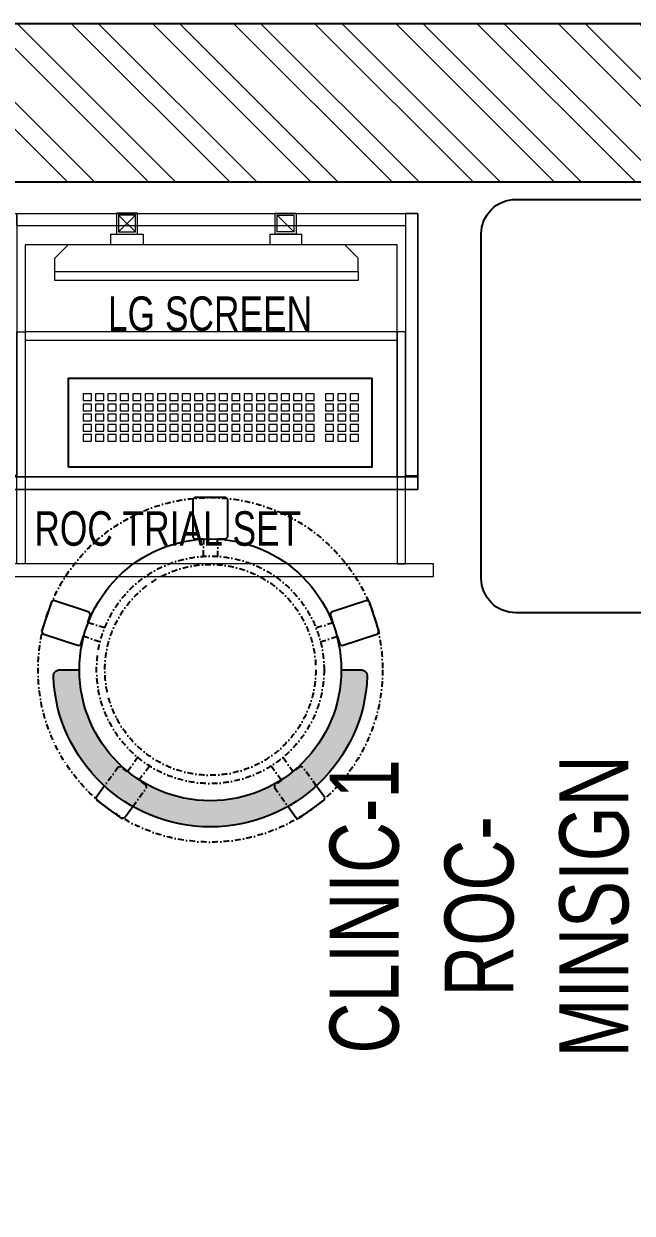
# Model space of a CAD drawing. Header units: feet. Extents: x 2754213 to 2776359, y -5767125 to -5759417.
# Drawn here: x 2768813 to 2769696, y -5761143 to -5759417 of the extents above; entities that cross this region are included whole.
import ezdxf

# ---------------------------------------------------------------- set-up
doc = ezdxf.new("R2010")
doc.units = ezdxf.units.FT
doc.header["$LTSCALE"] = 33
doc.header["$MEASUREMENT"] = 0
doc.linetypes.add('DASHDOT2', pattern=[0.5, 0.25, -0.125, 0, -0.125])
doc.linetypes.add('HIDDEN', pattern=[9.524999999999995, 6.349999999999997, -3.174999999999998])
doc.layers.add('A-WALL', color=1, linetype='Continuous')
doc.layers.add('PDF_Geometry', color=7, linetype='Continuous')
for name, color, linetype, lineweight in [('Floor-Unit', 1, 'Continuous', 13), ('HATCH', 9, 'Continuous', 9), ('LENS-DIM', 252, 'Continuous', 5), ('LENS-FURNITURE', 13, 'Continuous', 9), ('LENS_DIMENSION', 193, 'Continuous', 0), ('LENS_PARTITION', 21, 'Continuous', 25), ('LENS_TEXT', 31, 'Continuous', 5), ('LK-EQPMT', 3, 'Continuous', 18), ('LN-ELEVATION-1', 81, 'Continuous', 25), ('LN-ELEVATION-2', 103, 'Continuous', 20), ('LN-HATCH', 251, 'Continuous', 0), ('TV', 92, 'Continuous', 18)]:
    doc.layers.add(name, color=color, linetype=linetype, lineweight=lineweight)
doc.styles.get("Standard").update_dxf_attribs({"font": 'GILC____.TTF'})

# ---------------------------------------------------------------- blocks, each defined once
blk = doc.blocks.new('A$Ce8050de2')
at = {"layer": 'LN-HATCH'}
h = blk.add_hatch(dxfattribs=at)
h.set_pattern_fill('ANSI32', color=256, scale=222, angle=-90.00000000000001)
h.set_pattern_definition([(315, (-3180735.656141836, 5457392.18636491), (58.86663953378009, 58.86663953378008), []), (315, (-3180735.656141836, 5457352.941938621), (58.86663953378009, 58.86663953378008), [])])
h.paths.add_polyline_path([(-14381, 7478), (-14381, 7708), (-21001, 7708), (-21001, 7478), (-16495, 7478), (-16445, 7478)])
h.paths.add_polyline_path([(-14041, 7708), (-14041, 7478), (-9156, 7478), (-9156, 7708)])
h.paths.add_polyline_path([(-21021, 1818), (-21021, 1578), (-17924, 1578), (-17924, 1818)])
h.paths.add_polyline_path([(-17599, 1798), (-17599, 1578), (-14386, 1578), (-14386, 1798)])
h.paths.add_polyline_path([(-14041, 1808), (-14041, 1578), (-9121, 1578), (-9121, 1808)])
h.paths.add_polyline_path([(-7107, 1670), (-7107, 1041), (-6954, 1041), (-6954, 1808), (-8826, 1808), (-8826, 1670)])
h.paths.add_polyline_path([(-8891, 1299), (-9121, 1299), (-9121, 55), (-7119, 55), (-6966, 55), (-6137, 55), (-5877, 55), (-5877, 299.5), (-5877, 410), (-6137, 410), (-6137, 285), (-6966, 285), (-7119, 285), (-8891, 285)])
h.paths.add_polyline_path([(-4564, 230), (-4564, 0), (0, 0), (0, 7708), (-8661, 7708), (-8661, 7478), (-230, 7478), (-230, 230)])
at = {"layer": 'A-WALL'}
for p, q in [((0, 7708), (-8661, 7708)), ((-230, 7478), (-8661, 7478))]:
    blk.add_line(p, q, dxfattribs=at)
blk = doc.blocks.new('MOROTISED TABLE-TRIAL SET 950x600')
at = {"layer": 'PDF_Geometry', "lineweight": 25}
blk.add_lwpolyline([(415.5923622683621, 2.18279e-11), (550.0003704861738, 2.18279e-11, 0.4142524001247118), (599.9958994225599, 50.00260162355697), (599.9958994225599, 899.9973678589085, 0.4142518501714829), (550.0003704861738, 950.0000000000218), (50.00260613718999, 950.0000000000218, 0.4142929195148918), (4.605390131e-07, 899.9973678589085), (4.605390131e-07, 50.00260162355697, 0.414163635492108), (50.00260613718999, 2.18279e-11), (415.5923622683621, 2.18279e-11)], format="xyb", dxfattribs=at)
blk = doc.blocks.new('TRIAL SET ROC')
at = {"layer": 'LENS-DIM', "ltscale": 0.5}
for points in [[(-400.3652351796627, -364.3162249757442), (-430.3652351796626, -364.3162249757442)], [(169.6347648203373, -364.3162249757442), (139.6347648203373, -364.3162249757442)]]:
    blk.add_lwpolyline(points, dxfattribs=at)
at = {"layer": 'LENS-FURNITURE'}
blk.add_lwpolyline([(-430.3652351796626, 18), (169.6347648203373, 18), (169.6347648203373, -382.3162249757443), (-430.3652351796626, -382.3162249757443)], close=True, dxfattribs=at)
at = {"layer": 'LENS-FURNITURE', "color": 146}
for points in [[(-412.3652351796627, -153.6065521437457), (-400.3652351796627, -153.6065521437457), (-400.3652351796628, -490.6065521437458), (-412.3652351796627, -490.6065521437458)], [(139.6347648203373, -153.6065521437458), (-400.3652351796627, -153.6065521437457), (-400.3652351796627, -165.6065521437457), (139.6347648203373, -165.6065521437458)], [(151.6347648203373, -153.6065521437458), (139.6347648203373, -153.6065521437458), (139.6347648203372, -490.6065521437458), (151.6347648203373, -490.6065521437458)], [(192.1347648203373, -490.6065521437458), (-440.8652351796627, -490.6065521437458), (-440.8652351796627, -508.6065521437458), (192.1347648203373, -508.6065521437458)]]:
    blk.add_lwpolyline(points, close=True, dxfattribs=at)
at = {"layer": 'LN-ELEVATION-2'}
for points in [[(-430.3652351796626, 18), (-412.3652351796627, 18), (-412.3652351796627, -362.3162249757442), (-430.3652351796626, -362.3162249757442)], [(-412.3652351796627, 18), (151.6347648203373, 18), (151.6347648203373, 0), (-412.3652351796627, 0)], [(169.6347648203373, 18), (151.6347648203373, 18), (151.6347648203373, -362.3162249757442), (169.6347648203373, -362.3162249757442)], [(169.6347648203373, -364.3162249757442), (-430.3652351796626, -364.3162249757442), (-430.3652351796626, -382.3162249757443), (169.6347648203373, -382.3162249757443)], [(169.6347648203373, -382.3162249757443), (-430.3652351796626, -382.3162249757443), (-430.3652351796626, -364.3162249757442), (169.6347648203373, -364.3162249757442)]]:
    blk.add_lwpolyline(points, close=True, dxfattribs=at)
at = {"layer": 'LN-ELEVATION-2', "linetype": 'HIDDEN', "ltscale": 100}
blk.add_lwpolyline([(-400.3652351796627, -364.3162249757442), (139.6347648203373, -364.3162249757442), (139.6347648203373, -27.35909500904381), (-400.3652351796627, -27.35909500904381)], close=True, dxfattribs=at)
at = {"insert": (-386.8645105547048, -414.1468168679739), "char_height": 50, "attachment_point": 1}
blk.add_mtext_dynamic_manual_height_columns('ROC TRIAL SET', width=625.228464345434, gutter_width=500, heights=[0], dxfattribs=at)
blk = doc.blocks.new('*U24')
at = {"layer": 'LK-EQPMT', "ltscale": 12}
blk.add_lwpolyline([(5.986879315214991, 4.914598100478997), (-5.986879315214991, 4.914598100478997), (-5.986879315214991, -4.914598100478997), (5.986879315214991, -4.914598100478997)], close=True, dxfattribs=at)
blk = doc.blocks.new('*U25')
at = {"color": 0, "linetype": 'ByBlock', "lineweight": -2}
for p in [(0, 0), (17.96063794564497, 0), (35.92127589128995, 0), (53.88191383693492, 0), (71.8425517825799, 0), (89.80318972822487, 0), (107.7638276738698, 0), (125.7244656195148, 0), (143.6851035651598, 0), (161.6457415108048, 0), (179.6063794564497, 0), (197.5670174020947, 0), (215.5276553477397, 0), (233.4882932933847, 0), (251.4489312390296, 0), (269.4095691846746, 0), (287.3702071303196, 0), (305.3308450759646, 0), (323.2914830216096, 0), (-9e-16, -14.74379430143699), (17.96063794564497, -14.74379430143699), (35.92127589128995, -14.74379430143699), (53.88191383693492, -14.74379430143699), (71.8425517825799, -14.74379430143699), (89.80318972822487, -14.74379430143699), (107.7638276738698, -14.74379430143699), (125.7244656195148, -14.74379430143699), (143.6851035651598, -14.74379430143699), (161.6457415108048, -14.74379430143699), (179.6063794564497, -14.74379430143699), (197.5670174020947, -14.74379430143699), (215.5276553477397, -14.74379430143699), (233.4882932933847, -14.74379430143699), (251.4489312390296, -14.74379430143699), (269.4095691846746, -14.74379430143699), (287.3702071303196, -14.74379430143699), (305.3308450759646, -14.74379430143699), (323.2914830216096, -14.74379430143699), (-1.8e-15, -29.48758860287398), (17.96063794564497, -29.48758860287398), (35.92127589128995, -29.48758860287398), (53.88191383693492, -29.48758860287398), (71.8425517825799, -29.48758860287398), (89.80318972822487, -29.48758860287398), (107.7638276738698, -29.48758860287398), (125.7244656195148, -29.48758860287398), (143.6851035651598, -29.48758860287398), (161.6457415108048, -29.48758860287398), (179.6063794564497, -29.48758860287398), (197.5670174020947, -29.48758860287398), (215.5276553477397, -29.48758860287398), (233.4882932933847, -29.48758860287398), (251.4489312390296, -29.48758860287398), (269.4095691846746, -29.48758860287398), (287.3702071303196, -29.48758860287398), (305.3308450759646, -29.48758860287398), (323.2914830216096, -29.48758860287398), (-2.7e-15, -44.23138290431096), (17.96063794564497, -44.23138290431096), (35.92127589128995, -44.23138290431096), (53.88191383693492, -44.23138290431096), (71.8425517825799, -44.23138290431096), (89.80318972822487, -44.23138290431096), (107.7638276738698, -44.23138290431096), (125.7244656195148, -44.23138290431096), (143.6851035651598, -44.23138290431096), (161.6457415108048, -44.23138290431096), (179.6063794564497, -44.23138290431096), (197.5670174020947, -44.23138290431096), (215.5276553477397, -44.23138290431096), (233.4882932933847, -44.23138290431096), (251.4489312390296, -44.23138290431096), (269.4095691846746, -44.23138290431096), (287.3702071303196, -44.23138290431096), (305.3308450759646, -44.23138290431096), (323.2914830216096, -44.23138290431096), (-3.6e-15, -58.97517720574795), (17.96063794564497, -58.97517720574795), (35.92127589128994, -58.97517720574795), (53.88191383693492, -58.97517720574795), (71.8425517825799, -58.97517720574795), (89.80318972822487, -58.97517720574795), (107.7638276738698, -58.97517720574795), (125.7244656195148, -58.97517720574795), (143.6851035651598, -58.97517720574795), (161.6457415108048, -58.97517720574795), (179.6063794564497, -58.97517720574795), (197.5670174020947, -58.97517720574795), (215.5276553477397, -58.97517720574795), (233.4882932933847, -58.97517720574795), (251.4489312390296, -58.97517720574795), (269.4095691846746, -58.97517720574795), (287.3702071303196, -58.97517720574795), (305.3308450759646, -58.97517720574795), (323.2914830216096, -58.97517720574795)]:
    blk.add_blockref('*U24', p, dxfattribs=at)
blk = doc.blocks.new('*U22')
at = {"layer": 'LK-EQPMT', "ltscale": 12}
blk.add_lwpolyline([(5.986879315214991, 4.914598100478997), (-5.986879315214991, 4.914598100478997), (-5.986879315214991, -4.914598100478997), (5.986879315214991, -4.914598100478997)], close=True, dxfattribs=at)
blk = doc.blocks.new('*U23')
at = {"color": 0, "linetype": 'ByBlock', "lineweight": -2}
for p in [(0, 0), (17.96063794564497, 0), (35.92127589128995, 0), (-9e-16, -14.74379430143699), (17.96063794564497, -14.74379430143699), (35.92127589128995, -14.74379430143699), (-1.8e-15, -29.48758860287398), (17.96063794564497, -29.48758860287398), (35.92127589128995, -29.48758860287398), (-2.7e-15, -44.23138290431096), (17.96063794564497, -44.23138290431096), (35.92127589128995, -44.23138290431096), (-3.6e-15, -58.97517720574795), (17.96063794564497, -58.97517720574795), (35.92127589128994, -58.97517720574795)]:
    blk.add_blockref('*U22', p, dxfattribs=at)
blk = doc.blocks.new('*U17')
at = {"ltscale": 12}
blk.add_lwpolyline([(8.040144996717572, 2.91038e-11), (8.040144996717572, 129.0940371821052), (448.0401449967176, 129.0940371821052), (448.0401449967176, 2.91038e-11)], close=True, dxfattribs=at)
for name, p in [('*U25', (35.16895717114949, 101.6202952143818)), ('*U23', (386.6121428576974, 101.6202952143818))]:
    blk.add_blockref(name, p)
blk = doc.blocks.new('CLINIC SCREEN')
at = {"layer": 'TV'}
for p, q in [((-103.1090284836336, 42.85441964946222), (-127.4114311772946, 18.55201695591665)), ((-127.4114311772946, 42.85441964946222), (-103.1090284836336, 18.55201695591665)), ((102.7052824410566, 42.85441964946222), (127.007685134602, 18.55201695591665))]:
    blk.add_line(p, q, dxfattribs=at)
at = {"layer": 'TV', "ltscale": 12}
for p, q in [((-220.0000000000082, -19.41163062257681), (-200.5883693773149, 0)), ((200.5883693773149, 0), (-200.5883693773149, 0)), ((-138.5315413423604, 0), (-138.5315413423604, 15.514207008644)), ((-138.5315413423604, 15.514207008644), (-91.98892031613741, 15.514207008644)), ((-91.98892031613741, 15.514207008644), (-91.98892031613741, 0)), ((91.98892031610741, 15.514207008644), (91.98892031610741, 0)), ((91.98892031610741, 15.514207008644), (138.5315413423595, 15.514207008644)), ((138.5315413423595, 0), (138.5315413423595, 15.514207008644)), ((219.9999999999918, -19.41163062257681), (200.5883693773149, 0)), ((-220.0000000000082, -38.82326124538668), (-220.0000000000082, -19.41163062257681)), ((219.9999999999918, -38.82326124538668), (219.9999999999918, -19.41163062257681))]:
    blk.add_line(p, q, dxfattribs=at)
at = {"layer": 'TV'}
for points in [[(-130.4492315140169, 15.51421661919448), (-100.0712281470269, 15.51421661919448), (-100.0712281470269, 45.89221998606814), (-130.4492315140169, 45.89221998606814)], [(-127.4114311772946, 18.55201695591665), (-103.1090284836336, 18.55201695591665), (-103.1090284836336, 42.85441964946222), (-127.4114311772946, 42.85441964946222)], [(130.0454854713243, 15.51421661919448), (99.66748210433435, 15.51421661919448), (99.66748210433435, 45.89221998606814), (130.0454854713243, 45.89221998606814)], [(127.007685134602, 18.55201695591665), (102.7052824410566, 18.55201695591665), (102.7052824410566, 42.85441964946222), (127.007685134602, 42.85441964946222)]]:
    blk.add_lwpolyline(points, close=True, dxfattribs=at)
at = {"layer": 'TV', "ltscale": 12}
blk.add_lwpolyline([(-220.0000000000082, -51.71278328332107), (-220.0000000000082, -38.82326124538668), (219.9999999999918, -38.82326124538668), (219.9999999999918, -51.71278328332107)], close=True, dxfattribs=at)
at = {"layer": 'Floor-Unit', "color": 0, "ltscale": 2, "insert": (5.199680584678389, -100.4085774972336), "char_height": 50, "attachment_point": 5}
blk.add_mtext_dynamic_manual_height_columns('LG SCREEN', width=466.4796511627907, gutter_width=12.5, heights=[0], dxfattribs=at)
blk = doc.blocks.new('DR STOOL')
at = {"layer": 'HATCH'}
h = blk.add_hatch(dxfattribs=at)
h.set_pattern_fill('ANSI36', color=250, angle=-90.00000000000001)
h.set_pattern_definition([(315, (-227.8099174643867, 917.3997257252777), (6.173926083235043, -1.683798022700468), [7.9375, -1.587499999999999, 0, -1.587499999999999])])
edge = h.paths.add_edge_path()
edge.add_line((-190.0000000041909, 4.511094e-10), (-218.6899174675346, 4.511094e-10))
edge.add_arc((-218.6899174670689, 9.120000000388245), 9.119999999940092, 177.6119845363388, 269.9999999996136, ccw=False)
edge.add_arc((-1.8626451e-09, 3.565219e-10), 228.000000002257, 2.3880154632688004, 177.6119845367313, ccw=False)
edge.add_arc((218.6899174633436, 9.120000000497384), 9.120000000051716, -90.00000000034493, 2.3880154629299, ccw=False)
edge.add_line((218.6899174633436, 4.511094e-10), (190, 4.511094e-10))
edge.add_arc((-1.8626451e-09, 4.511094e-10), 190.000000001979, -1.27e-14, 180)
at = {"layer": 'LN-ELEVATION-1', "color": 1, "ltscale": 100}
for p, q in [((-128.6221585394814, 215.4841044476634), (-165.2704676063731, 189.0243927398114)), ((-124.7228340068832, 214.8545704018979), (-128.6221585394814, 215.4841044476634)), ((-112.6981821293011, 198.1996966340157), (-124.7228340068832, 214.8545704018979)), ((124.7553772013634, 214.9803744515593), (112.5488144652918, 198.2845540212292)), ((128.7014972954057, 215.5933048763618), (124.7553772013634, 214.9803744515593)), ((128.7014972954057, 215.5933048763618), (124.7553772013634, 214.9803744515593)), ((165.1911288509145, 188.915192311113), (128.7014972954057, 215.5933048763618)), ((165.1911288509145, 188.915192311113), (128.7014972954057, 215.5933048763618)), ((-165.2704676063731, 189.0243927398114), (-165.9069543029182, 185.0820035930228)), ((-165.9069543029182, 185.0820035930228), (-153.8003208162263, 168.3135803133482)), ((153.6734594982117, 168.4294150282658), (165.7973639420234, 185.0121775862135)), ((165.7973639420234, 185.0121775862135), (165.1911288509145, 188.915192311113)), ((165.7973639420234, 185.0121775862135), (165.1911288509145, 188.915192311113)), ((-191.2928382232785, -35.45407700946089), (-242.9550312487409, -52.24013893969095)), ((-187.9259491492994, -37.1695928365807), (-191.2928382232785, -35.45407700946089)), ((-184.1424400564283, -48.81403796559607), (-187.9259491492994, -37.1695928365807)), ((188.0651108901948, -36.96233201187715), (184.0504167033359, -49.19388854173303)), ((191.3981811110861, -35.27656588272658), (188.0651108901948, -36.96233201187715)), ((243.0100176925771, -52.21682526778022), (191.3981811110861, -35.27656588272658)), ((-242.9550312487409, -52.24013893969095), (-244.7482102331705, -55.75945052818861)), ((-244.7482102331705, -55.75945052818861), (-230.7800458371639, -98.74904560100549)), ((-173.8639617776498, -80.4479453730819), (-177.8421125086024, -68.2044548037811)), ((177.6922140880488, -68.56540505095472), (173.8739495249465, -80.1985000452405)), ((230.715890809428, -98.7280946081737), (244.8123673382215, -55.78040257930116)), ((244.8123673382215, -55.78040257930116), (243.0100176925771, -52.21682526778022)), ((-227.2218665438704, -100.5620286722478), (-175.5596735184081, -83.7759667420105)), ((-175.5596735184081, -83.7759667420105), (-173.8639617776498, -80.4479453730819)), ((173.8739495249465, -80.1985000452405), (175.5794035866856, -83.5704969359358)), ((175.5794035866856, -83.5704969359358), (227.1912401677109, -100.5107563209894)), ((-230.7800458371639, -98.74904560100549), (-227.2218665438704, -100.5620286722478)), ((227.1912401677109, -100.5107563209894), (230.715890809428, -98.7280946081737)), ((-22.72193054761737, -190.2142363802995), (-25.39390889601782, -192.886214728569)), ((-25.39390889601782, -192.886214728569), (-25.39390889601782, -247.2070584567482)), ((-10.47823652112856, -190.2142363802995), (-22.72193054761737, -190.2142363802995)), ((22.78362171910703, -190.2142363802995), (9.910054048988968, -190.2142363802995)), ((25.42475448176265, -192.8553691428751), (22.78362171910703, -190.2142363802995)), ((25.42475448176265, -247.1762128710543), (25.42475448176265, -192.8553691428751)), ((-25.39390889601782, -247.2070584567482), (-22.60096735274419, -250)), ((-22.60096735274419, -250), (22.60096735274419, -250)), ((22.60096735274419, -250), (25.42475448176265, -247.1762128710543))]:
    blk.add_line(p, q, dxfattribs=at)
at = {"layer": 'LN-ELEVATION-1', "linetype": 'DASHDOT2'}
for p, q in [((-92.92521573789418, 170.8129362839827), (-112.6981821293011, 198.1996966340157)), ((112.5488144652918, 198.2845540212292), (92.69529851106927, 171.1294289919315)), ((-153.8003208162263, 168.3135803133482), (-134.1093360339291, 141.0403694751003)), ((-103.4542870586738, 159.9154408004979), (-93.52748446213081, 167.0824927485227)), ((-88.15393704269081, 139.4771787207864), (-103.4542870586738, 159.9154408004979)), ((-93.52748446213081, 167.0824927485227), (-92.92521573789418, 170.8129362839827)), ((103.6608748426661, 159.8406005539291), (88.19885099539533, 139.4487815762331)), ((92.69529851106927, 171.1294289919315), (93.26858203159645, 167.4385604566923)), ((93.26858203159645, 167.4385604566923), (103.6608748426661, 159.8406005539291)), ((133.7372852512635, 141.1612321265929), (153.6734594982117, 168.4294150282658)), ((-134.1093360339291, 141.0403694751003), (-130.4219571123831, 140.4450534014686)), ((-130.4219571123831, 140.4450534014686), (-119.9844727469608, 147.9808124662595)), ((-119.9844727469608, 147.9808124662595), (-105.3687285655178, 126.9741353208374)), ((105.4096150295809, 126.94019481352), (120.1194891873747, 147.8074627162714)), ((120.1194891873747, 147.8074627162714), (130.0033113472163, 140.5812532722048)), ((130.0033113472163, 140.5812532722048), (133.7372852512635, 141.1612321265929)), ((-159.954806596972, -40.49024384317454), (-184.1424400564283, -48.81403796559607)), ((184.0504167033359, -49.19388854173303), (159.8786162491887, -40.79004861696012)), ((-177.8421125086024, -68.2044548037811), (-153.4148110738024, -60.73628028803068)), ((153.3006618716754, -61.02382378749462), (177.6922140880488, -68.56540505095472)), ((-10.92024635523557, -164.6382343793375), (-10.47823652112856, -190.2142363802995)), ((9.910054048988968, -190.2142363802995), (10.35584833659231, -164.674698740353))]:
    blk.add_line(p, q, dxfattribs=at)
at = {"layer": 'LN-ELEVATION-1', "color": 1, "ltscale": 100}
blk.add_lwpolyline([(-190.0000000023283, 0), (-218.6899174656719, 0, -0.4264743413925903), (-227.8019973598421, 9.5, -0.959166304662544), (227.8019973593764, 9.5, -0.4264743413925903), (218.6899174647406, 0), (190.0000000013969, 0)], format="xyb", dxfattribs=at)
at = {"layer": 'LN-ELEVATION-1', "linetype": 'DASHDOT2'}
for radius in [250, 165, 153]:
    blk.add_circle((0, 0), radius, dxfattribs=at)
at = {"layer": 'LN-ELEVATION-1', "color": 1, "ltscale": 100}
blk.add_circle((0, 0), 190, dxfattribs=at)

msp = doc.modelspace()

# ---------------------------------------------------------------- block references
for name, p in [('TRIAL SET ROC', (2769215.40493179, -5759709.932164582)), ('*U17', (2768870.185367619, -5760060.205234203))]:
    msp.add_blockref(name, p)
at = {"layer": 'LENS-FURNITURE', "xscale": -1, "rotation": 90}
msp.add_blockref('MOROTISED TABLE-TRIAL SET 950x600', (2770427.041686097, -5759671.431937801), dxfattribs=at)
at = {"layer": 'LENS-FURNITURE', "rotation": 180}
msp.add_blockref('DR STOOL', (2769083.895288496, -5760354.245770204), dxfattribs=at)
at = {"layer": 'LENS_DIMENSION'}
msp.add_blockref('A$Ce8050de2', (2776358.983637214, -5767124.573069568), dxfattribs=at)
at = {"layer": 'LENS_PARTITION'}
msp.add_blockref('CLINIC SCREEN', (2769078.236964412, -5759737.29125959), dxfattribs=at)

# ---------------------------------------------------------------- texts
at = {"layer": 'LENS_TEXT', "linetype": 'Continuous', "ltscale": 3, "insert": (2769474.466195354, -5760697.568116865), "char_height": 100, "attachment_point": 5, "rotation": 90}
msp.add_mtext_dynamic_manual_height_columns('CLINIC-1 ROC- MINSIGN', width=681.0986776554244, gutter_width=0.9999999999999992, heights=[0], dxfattribs=at)

doc.saveas('drawing.dxf')
